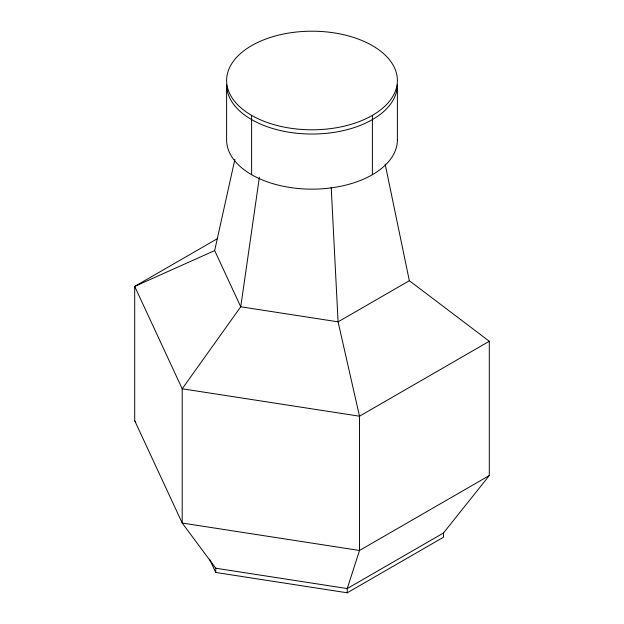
<?xml version="1.0" encoding="UTF-8"?>
<svg xmlns="http://www.w3.org/2000/svg" width="624" height="624" viewBox="0 0 624 624"><rect width="100%" height="100%" fill="white"/><g stroke="black" fill="none" stroke-linecap="round" stroke-linejoin="round"><path stroke-width="0.94" d="M259.381 177.263L240.747 306.79L182.208 388.783L182.208 523.045L215.748 568.222L215.748 572.458L347.233 592.8L443.485 537.225L443.485 532.99L489.302 475.543L489.302 341.273L409.336 280.706L385.125 164.011M409.336 280.706L338.083 321.844L240.747 306.79L214.664 250.591L234.889 159.362M217.292 238.727L134.698 286.416L134.698 420.685L182.208 523.045L359.51 550.477L489.302 475.543M489.302 341.273L359.51 416.208L182.208 388.783L134.698 286.416L214.664 250.591M443.485 532.99L347.233 588.565L215.748 568.222M134.698 420.685L135.736 422.308M209.602 559.221L215.748 572.458M331.204 187.247L338.083 321.844L359.51 416.208L359.51 550.477L347.233 588.565L347.233 592.8M372.38 115.362L372.38 174.704M251.62 115.362A85.394 49.304 0 0 0 394.485 93.257A85.394 49.304 0 0 0 289.903 32.877A85.394 49.304 0 0 0 251.62 115.362L251.62 174.704M397.394 139.846L397.394 84.739A85.394 49.304 0 0 1 312 134.043A85.394 49.304 0 0 1 226.606 84.739L226.606 139.846A85.394 49.304 0 0 0 312 189.142A85.394 49.304 0 0 0 397.394 139.846"/></g></svg>
